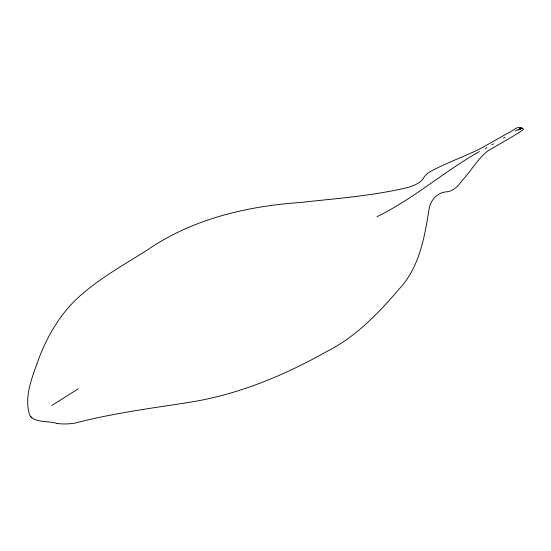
<?xml version="1.0" encoding="UTF-8"?>
<svg xmlns="http://www.w3.org/2000/svg" width="551" height="551" viewBox="0 0 551 551"><rect width="100%" height="100%" fill="white"/><g stroke="black" fill="none" stroke-linecap="round" stroke-linejoin="round"><path stroke-width="0.83" d="M51.76 405.502L78.283 388.82M479.439 151.566C444.023 171.464 413.629 198.842 376.953 216.701M491.885 144.789L493.531 143.845M503.387 138.149L505.026 137.206M485.403 148.536L486.953 147.634M518.553 129.843L521.831 128.197L515.137 130.945M518.298 129.699L521.728 128.135L520.082 128.824M56.732 423.45C48.929 420.385 31.91 423.719 29.12 413.236C24.196 394.316 33.074 375.334 39.128 357.785C48.419 333.748 62.125 311.06 81.927 294.234C101.839 277.029 124.919 264.17 147.069 250.154C192.079 219.119 246.318 206.281 300.164 202.492C336.496 198.484 373.192 195.86 408.808 187.25C414.035 185.35 419.786 183.49 423.147 178.731C424.601 176.024 426.763 173.799 429.36 172.16C446.503 162.497 465.43 156.436 482.834 147.317C491.093 142.64 499.351 137.95 507.609 133.266C512.637 131.634 518.312 123.768 523.45 129.251L523.395 129.575C511.817 137.536 499.123 143.969 487.167 151.415C477.338 159.501 470.836 171.237 462.137 180.528C458.191 186.073 453.087 191.638 445.773 191.893C436.998 192.919 430.668 200.178 429.153 208.643C424.573 237.068 419.621 267.235 399.069 289.096C378.241 313.423 355.574 337.143 326.536 351.621C283.923 375.651 238.094 394.544 189.572 402.313C151.16 408.257 112.576 413.284 74.908 423.113A56.147 43.391 -22.6 0 1 56.725 423.457M30.801 416.749L31.731 417.858M521.687 128.114L520.006 128.838L521.707 128.128"/></g></svg>
